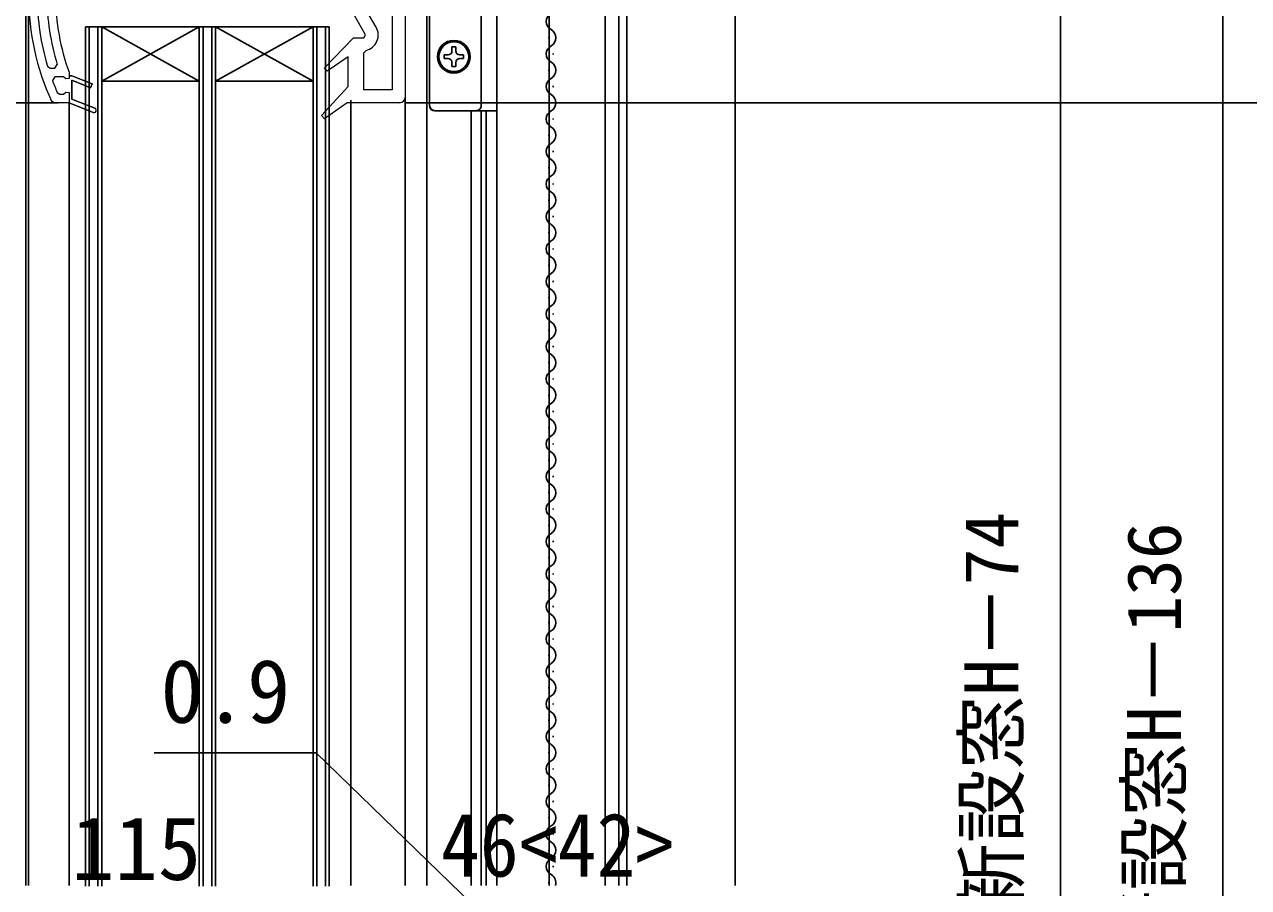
# Model space of a CAD drawing. Units: millimetres, scale not verified. Extents: x -700 to 700, y -1044 to 1038.
# Drawn here: x -504.8 to -278.9, y 300.5 to 459.8 of the extents above; entities that cross this region are included whole.
import ezdxf
from ezdxf.enums import TextEntityAlignment as Align

# ---------------------------------------------------------------- set-up
doc = ezdxf.new("R2010")
doc.units = ezdxf.units.MM
doc.header["$LTSCALE"] = 6
doc.layers.add('0-3_YKK_11', color=7, linetype='Continuous', lineweight=18)
for name, color, linetype in [('0-5_YKK_12', 2, 'Continuous'), ('0-6_YKK_13', 4, 'Continuous'), ('0-8_YKK_D', 6, 'Continuous')]:
    doc.layers.add(name, color=color, linetype=linetype)
doc.styles.add('ＭＳ ゴシック', font='')
doc.styles.get('ＭＳ ゴシック').set_extended_font_data('MS Gothic')

msp = doc.modelspace()

# ---------------------------------------------------------------- linework, layer by layer
at = {"layer": '0-3_YKK_11'}
for points in [[(-494.518, 517.355), (-451.518, 517.356), (-451.518, 514.856), (-454.518, 514.856), (-454.518, 510.656), (-436.918, 510.656), (-436.918, 514.856), (-438.518, 514.856), (-438.518, 517.356), (-434.518, 517.356), (-434.518, 446.356)], [(-436.918, 469.356), (-436.918, 447.756), (-442.118, 447.756), (-442.118, 454.543), (-441.73, 455.031)], [(-439.872, 459.306), (-442.118, 463.195), (-442.118, 469.356), (-436.918, 469.356)], [(-435.518, 445.356), (-445.228, 445.356), (-449.422, 442.404), (-449.941, 442.995), (-445.018, 448.356), (-445.018, 453.821), (-448.929, 451.201), (-449.433, 451.805), (-444.031, 457.356), (-442.172, 457.356), (-441.845, 457.923), (-444.129, 461.879)], [(-500.509, 452.112), (-500.031, 451.757), (-499.194, 451.757), (-498.716, 452.404)], [(-491.77, 444.328), (-496.018, 446.019), (-496.018, 449.496), (-492.565, 448.122), (-492.27, 448.865), (-496.018, 450.357), (-496.518, 450.357), (-496.518, 449.857), (-497.108, 449.782), (-497.592, 450.157), (-497.618, 450.157), (-499.153, 450.157), (-499.621, 449.482)], [(-496.548, 450.974), (-496.518, 450.803), (-496.518, 450.357), (-496.018, 450.357), (-492.27, 448.865), (-492.565, 448.122), (-496.018, 449.496), (-496.018, 446.019), (-491.77, 444.328)], [(-498.723, 447.257), (-498.265, 446.957), (-497.592, 446.957), (-497.108, 447.332), (-496.518, 447.257), (-496.518, 445.357), (-492.065, 443.585), (-496.518, 445.357), (-499.299, 445.357), (-499.753, 445.646)]]:
    msp.add_lwpolyline(points, dxfattribs=at)
for centre, radius, start, end in [((-458.018, 464.989), 46, 180.00001, 204.86598), ((-458.018, 464.989), 44.4, 179.99999, 196.86019), ((-458.018, 464.989), 42.6, 179.99999, 197.18277), ((-458.018, 464.989), 41, 179.99999, 199.98888), ((-442.384, 457.856), 2.9, 283.0206, 30.00002), ((-458.018, 464.989), 44.4, 200.44221, 203.53922), ((-435.518, 446.356), 1, 270.00001, 359.99999), ((-491.918, 443.957), 0.4, 248.30059, 68.30061), ((-491.918, 443.957), 0.4, 248.30059, 68.30061)]:
    msp.add_arc(centre, radius, start, end, dxfattribs=at)
at = {"layer": '0-5_YKK_12'}
for p, q in [((-395.098, 300.856), (-395.098, 523.361)), ((-393.598, 300.856), (-393.598, 523.361)), ((-373.598, 300.856), (-373.598, 523.361)), ((-430.518, 509.857), (-430.518, 300.856)), ((-417.598, 300.856), (-417.598, 487.861)), ((-407.938, 487.861), (-407.938, 300.856)), ((-397.598, 300.856), (-397.598, 487.861)), ((-504.521, 300.856), (-504.518, 469.856)), ((-504.022, 300.856), (-504.022, 469.356)), ((-493.515, 459.357), (-493.515, 300.716)), ((-448.515, 459.357), (-493.515, 459.357)), ((-492.815, 459.357), (-492.815, 300.716)), ((-491.215, 459.357), (-491.215, 300.716)), ((-490.515, 459.357), (-490.515, 300.716)), ((-472.515, 459.357), (-490.515, 449.357)), ((-490.515, 459.357), (-472.515, 449.357)), ((-472.515, 459.357), (-472.515, 300.716)), ((-471.815, 459.357), (-471.815, 300.716)), ((-470.215, 459.357), (-470.215, 300.716)), ((-469.515, 459.357), (-469.515, 300.716)), ((-451.515, 459.357), (-469.515, 449.357)), ((-469.515, 459.357), (-451.515, 449.357)), ((-451.515, 459.357), (-451.515, 300.716)), ((-450.815, 459.357), (-450.815, 300.716)), ((-449.215, 459.357), (-449.215, 300.716)), ((-448.515, 459.357), (-448.515, 300.716)), ((-407.978, 457.261), (-407.978, 457.461)), ((-407.218, 454.261), (-407.218, 454.461)), ((-407.978, 451.261), (-407.978, 451.461)), ((-472.515, 449.357), (-490.515, 449.357)), ((-451.515, 449.357), (-469.515, 449.357)), ((-407.218, 448.261), (-407.218, 448.461)), ((-496.518, 300.856), (-496.518, 445.356)), ((-444.518, 445.856), (-444.518, 300.856)), ((-434.518, 300.856), (-434.518, 446.356)), ((-407.978, 445.261), (-407.978, 445.461)), ((-422.318, 300.856), (-422.318, 443.863)), ((-420.518, 443.863), (-420.518, 300.856)), ((-419.598, 443.863), (-419.598, 300.856)), ((-407.218, 442.261), (-407.218, 442.461)), ((-407.978, 439.261), (-407.978, 439.461)), ((-407.218, 436.261), (-407.218, 436.461)), ((-407.978, 433.261), (-407.978, 433.461)), ((-407.218, 430.261), (-407.218, 430.461)), ((-407.978, 427.261), (-407.978, 427.461)), ((-407.218, 424.261), (-407.218, 424.461)), ((-407.978, 421.261), (-407.978, 421.461)), ((-407.218, 418.261), (-407.218, 418.461)), ((-407.978, 415.261), (-407.978, 415.461)), ((-407.218, 412.261), (-407.218, 412.461)), ((-407.978, 409.261), (-407.978, 409.461)), ((-407.218, 406.261), (-407.218, 406.461)), ((-407.978, 403.261), (-407.978, 403.461)), ((-407.218, 400.261), (-407.218, 400.461)), ((-407.978, 397.261), (-407.978, 397.461)), ((-407.218, 394.261), (-407.218, 394.461)), ((-407.978, 391.261), (-407.978, 391.461)), ((-407.218, 388.261), (-407.218, 388.461)), ((-407.978, 385.261), (-407.978, 385.461)), ((-407.218, 382.261), (-407.218, 382.461)), ((-407.978, 379.261), (-407.978, 379.461)), ((-407.218, 376.261), (-407.218, 376.461)), ((-407.978, 373.261), (-407.978, 373.461)), ((-407.218, 370.261), (-407.218, 370.461)), ((-407.978, 367.261), (-407.978, 367.461)), ((-407.218, 364.261), (-407.218, 364.461)), ((-407.978, 361.261), (-407.978, 361.461)), ((-407.218, 358.261), (-407.218, 358.461)), ((-407.978, 355.261), (-407.978, 355.461)), ((-407.218, 352.261), (-407.218, 352.461)), ((-407.978, 349.261), (-407.978, 349.461)), ((-407.218, 346.261), (-407.218, 346.461)), ((-407.978, 343.261), (-407.978, 343.461)), ((-407.218, 340.261), (-407.218, 340.461)), ((-407.978, 337.261), (-407.978, 337.461)), ((-407.218, 334.261), (-407.218, 334.461)), ((-407.978, 331.261), (-407.978, 331.461)), ((-407.218, 328.261), (-407.218, 328.461)), ((-407.978, 325.261), (-407.978, 325.461)), ((-407.218, 322.261), (-407.218, 322.461)), ((-407.978, 319.261), (-407.978, 319.461)), ((-407.218, 316.261), (-407.218, 316.461)), ((-407.978, 313.261), (-407.978, 313.461)), ((-407.218, 310.261), (-407.218, 310.461)), ((-407.978, 307.261), (-407.978, 307.461)), ((-407.218, 304.261), (-407.218, 304.461)), ((-407.978, 301.261), (-407.978, 301.461))]:
    msp.add_line(p, q, dxfattribs=at)
for centre, start, end in [((-406.759, 460.361), 119.20254, 240.79746), ((-408.436, 457.361), 299.20254, 60.79746), ((-406.759, 454.361), 119.20254, 240.79746), ((-408.436, 451.361), 299.20254, 60.79746), ((-406.759, 448.361), 119.20254, 240.79746), ((-408.436, 445.361), 299.20254, 60.79746), ((-406.759, 442.361), 119.20254, 240.79746), ((-408.436, 439.361), 299.20254, 60.79746), ((-406.759, 436.361), 119.20254, 240.79746), ((-408.436, 433.361), 299.20254, 60.79746), ((-406.759, 430.361), 119.20254, 240.79746), ((-408.436, 427.361), 299.20254, 60.79746), ((-406.759, 424.361), 119.20254, 240.79746), ((-408.436, 421.361), 299.20254, 60.79746), ((-406.759, 418.361), 119.20254, 240.79746), ((-408.436, 415.361), 299.20254, 60.79746), ((-406.759, 412.361), 119.20254, 240.79746), ((-408.436, 409.361), 299.20254, 60.79746), ((-406.759, 406.361), 119.20254, 240.79746), ((-408.436, 403.361), 299.20254, 60.79746), ((-406.759, 400.361), 119.20254, 240.79746), ((-408.436, 397.361), 299.20254, 60.79746), ((-406.759, 394.361), 119.20254, 240.79746), ((-408.436, 391.361), 299.20254, 60.79746), ((-406.759, 388.361), 119.20254, 240.79746), ((-408.436, 385.361), 299.20254, 60.79746), ((-406.759, 382.361), 119.20254, 240.79746), ((-408.436, 379.361), 299.20254, 60.79746), ((-406.759, 376.361), 119.20254, 240.79746), ((-408.436, 373.361), 299.20254, 60.79746), ((-406.759, 370.361), 119.20254, 240.79746), ((-408.436, 367.361), 299.20254, 60.79746), ((-406.759, 364.361), 119.20254, 240.79746), ((-408.436, 361.361), 299.20254, 60.79746), ((-406.759, 358.361), 119.20254, 240.79746), ((-408.436, 355.361), 299.20254, 60.79746), ((-406.759, 352.361), 119.20254, 240.79746), ((-408.436, 349.361), 299.20254, 60.79746), ((-406.759, 346.361), 119.20254, 240.79746), ((-408.436, 343.361), 299.20254, 60.79746), ((-406.759, 340.361), 119.20254, 240.79746), ((-408.436, 337.361), 299.20254, 60.79746), ((-406.759, 334.361), 119.20254, 240.79746), ((-408.436, 331.361), 299.20254, 60.79746), ((-406.759, 328.361), 119.20254, 240.79746), ((-408.436, 325.361), 299.20254, 60.79746), ((-406.759, 322.361), 119.20254, 240.79746), ((-408.436, 319.361), 299.20254, 60.79746), ((-406.759, 316.361), 119.20254, 240.79746), ((-408.436, 313.361), 299.20254, 60.79746), ((-406.759, 310.361), 119.20254, 240.79746), ((-408.436, 307.361), 299.20254, 60.79746), ((-406.759, 304.361), 119.20254, 240.79746), ((-408.436, 301.361), 342.92441, 60.79746)]:
    msp.add_arc(centre, 1.718, start, end, dxfattribs=at)
at = {"layer": '0-6_YKK_13'}
for p, q in [((-430.031, 444.846), (-430.031, 462.881)), ((-429.998, 444.879), (-429.998, 462.847)), ((-420.463, 462.847), (-420.463, 444.879)), ((-427.331, 453.513), (-427.331, 454.213)), ((-427.331, 454.213), (-426.581, 454.213)), ((-425.881, 455.663), (-425.181, 455.663)), ((-425.881, 454.913), (-425.881, 455.663)), ((-425.181, 455.663), (-425.181, 454.913)), ((-424.481, 454.213), (-423.731, 454.213)), ((-423.731, 454.213), (-423.731, 453.513)), ((-426.581, 453.513), (-427.331, 453.513)), ((-425.881, 452.063), (-425.881, 452.813)), ((-425.881, 452.063), (-425.181, 452.063)), ((-425.181, 452.813), (-425.181, 452.063)), ((-423.731, 453.513), (-424.481, 453.513)), ((-430.031, 444.846), (-429.998, 444.879)), ((-428.998, 443.879), (-429.031, 443.846)), ((-429.031, 443.846), (-423.101, 443.846)), ((-423.101, 443.846), (-423.066, 443.863)), ((-423.066, 443.863), (-417.598, 443.863)), ((-417.598, 443.868), (-419.531, 443.868))]:
    msp.add_line(p, q, dxfattribs=at)
for centre, radius in [((-425.534, 453.862), 3.014), ((-425.531, 453.863), 3), ((-425.531, 453.863), 2.75)]:
    msp.add_circle(centre, radius, dxfattribs=at)
for centre, radius, start, end in [((-426.581, 454.913), 0.7, 270, 360), ((-424.481, 454.913), 0.7, 180, 270), ((-426.581, 452.813), 0.7, 0, 90), ((-424.481, 452.813), 0.7, 90, 180), ((-428.998, 444.879), 1, 180.00511, 270), ((-421.463, 444.879), 1, 269.81085, 0)]:
    msp.add_arc(centre, radius, start, end, dxfattribs=at)
for centre, major_axis, ratio, start_param, end_param in [((-429.031, 444.846), (0.707, 0.707), 0.999924, 2.3562326, 3.9269527), ((-425.281, 443.791), (-10.781, 0), 0.008727, 4.3507343, 5.0643241), ((-419.531, 443.885), (-2, 0), 0.008727, 0.3209837, 1.5707963)]:
    msp.add_ellipse(centre, major_axis=major_axis, ratio=ratio, start_param=start_param, end_param=end_param, dxfattribs=at)
at = {"layer": '0-8_YKK_D'}
for p, q in [((-313.598, 99.861), (-313.598, 525.861)), ((-283.598, 507.357), (-283.598, 143.357)), ((-498.569, 445.356), (-582.518, 445.356)), ((-434.518, 445.356), (-252.598, 445.356))]:
    msp.add_line(p, q, dxfattribs=at)
msp.add_lwpolyline([(-420.048, 295.357), (-450.934, 325.357), (-480.843, 325.357)], dxfattribs=at)

# ---------------------------------------------------------------- texts
at = {"layer": '0-8_YKK_D', "style": 'ＭＳ ゴシック'}
for s, p in [('網戸出来高＝新設窓H－74', (-318.375, 213.474)), ('有効開口＝新設窓H－136', (-288.375, 218.34))]:
    msp.add_text(s, height=9.971, rotation=90, dxfattribs=at).set_placement(p, align=Align.BOTTOM_LEFT)
for s, p in [('0.9', (-479.661, 327.357)), ('115', (-496.111, 298.357))]:
    msp.add_text(s, height=11.73, dxfattribs=at).set_placement(p, align=Align.BOTTOM_LEFT)
at = {"layer": '0-8_YKK_D', "style": 'ＭＳ ゴシック', "width": 0.9}
msp.add_text('46<42>', height=11.73, dxfattribs=at).set_placement((-427.934, 298.979), align=Align.BOTTOM_LEFT)

doc.saveas('drawing.dxf')
